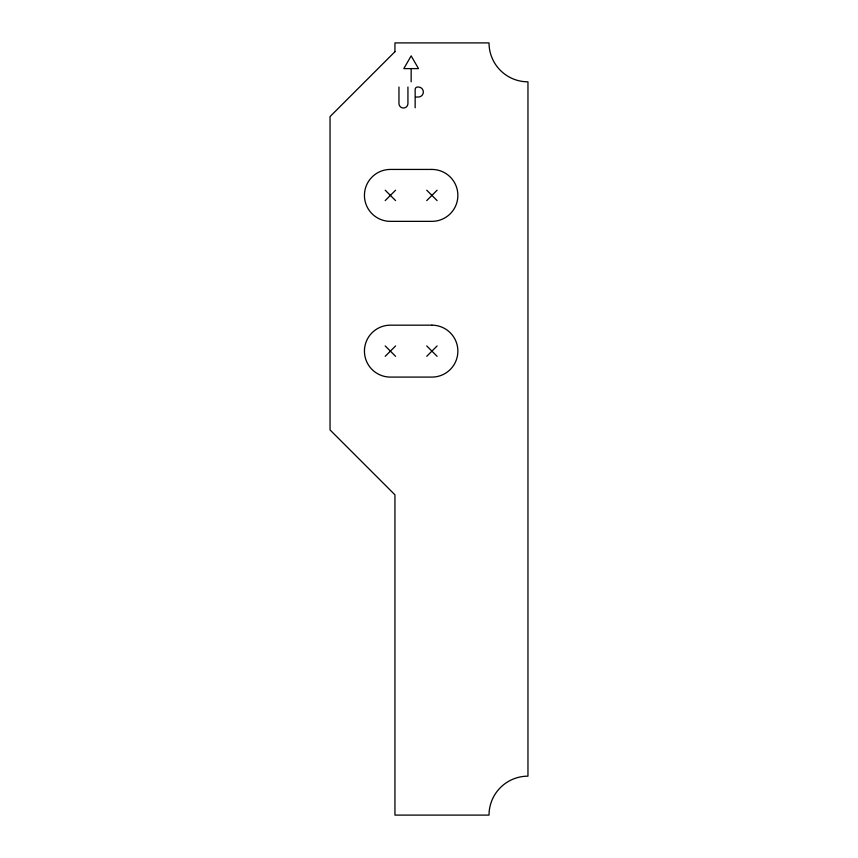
<?xml version="1.0" encoding="UTF-8"?>
<svg xmlns="http://www.w3.org/2000/svg" width="858" height="858" viewBox="0 0 858 858"><rect width="100%" height="100%" fill="white"/><g stroke="black" fill="none" stroke-linecap="round" stroke-linejoin="round"><path stroke-width="1.29" d="M385.199 200.59L395.581 190.197M426.726 200.59L437.108 190.197M385.199 356.327L395.581 345.935M426.726 356.327L437.108 345.935M410.639 68.608L403.807 68.608L411.154 55.877L418.511 68.608L411.154 68.608L411.154 81.832M415.669 97.029L418.35 97.029A5.009 5.009 0 0 0 423.348 92.031A5.009 5.009 0 0 0 418.35 87.023L417.589 87.023A2.435 2.435 0 0 0 415.154 89.457L415.154 107.786M426.726 190.197L437.108 200.59M385.199 190.197L395.581 200.59M426.726 345.935L437.108 356.327M385.199 345.935L395.581 356.327M407.936 87.023L407.936 103.528A4.494 4.494 0 0 1 403.453 108.011A4.494 4.494 0 0 1 398.959 103.528L398.959 87.023M394.937 51.716L330.04 116.602L330.04 429.922L394.937 494.809L394.937 815.1L489.028 815.1A38.932 38.932 0 0 1 527.96 776.168L527.96 81.832A38.932 38.932 0 0 1 489.028 42.9L394.937 42.9L394.937 51.716M431.917 169.434L390.39 169.434A25.954 25.954 0 0 0 364.435 195.388A25.954 25.954 0 0 0 390.39 221.353L431.917 221.353A25.954 25.954 0 0 0 457.872 195.388A25.954 25.954 0 0 0 431.917 169.434M431.917 325.171L390.39 325.171A25.954 25.954 0 0 0 364.435 351.126A25.954 25.954 0 0 0 390.39 377.091L431.917 377.091A25.954 25.954 0 0 0 457.872 351.126A25.954 25.954 0 0 0 431.917 325.171"/></g></svg>
